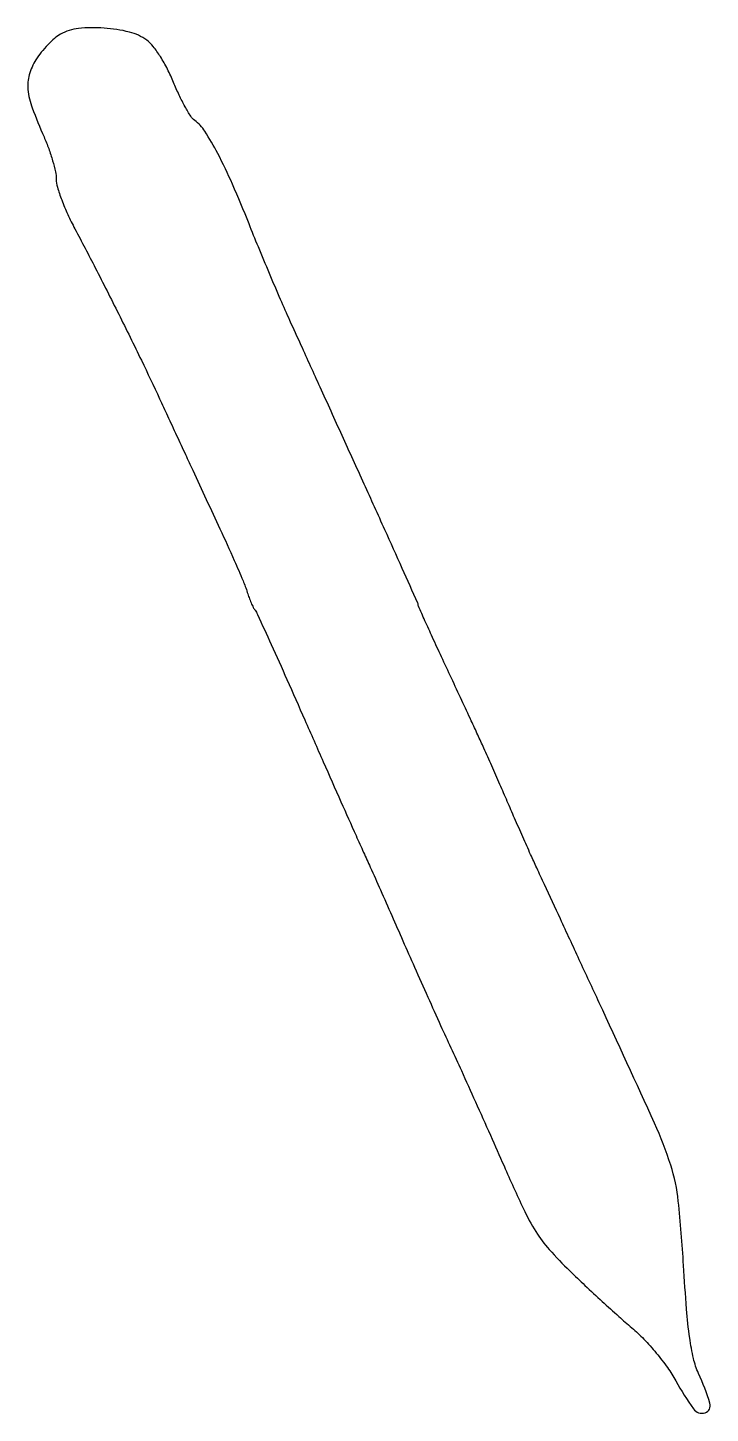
# Model space of a CAD drawing. Extents: x 0 to 134, y 0 to 272.
import ezdxf

# ---------------------------------------------------------------- set-up
doc = ezdxf.new("R2010")
doc.units = 0

msp = doc.modelspace()

# ---------------------------------------------------------------- linework, layer by layer
msp.add_lwpolyline([(6.841427, 270.532896, 0.04912), (5.667363, 269.7086, 0.023465), (4.325951, 268.440763, 0.022999), (3.03746, 266.973679, 0.030287), (2.01142, 265.518478, 0.068525), (0.696096, 262.547102, 0.096438), (0.443134, 259.667454, 0.062825), (1.289092, 256.056832, 0.015191), (3.603555, 250.36176, -0.017432), (4.520882, 248.075217, -0.016455), (5.296044, 245.686265, -0.016671), (5.841739, 243.526763, -0.053595), (6, 242.05454, 0.07324), (6.227366, 240.510671, 0.016806), (7.073765, 238.007374, 0.017023), (8.256123, 235.160957, 0.015871), (9.655371, 232.333053, -0.004426), (13.658099, 224.688744, -0.002706), (18.252062, 215.60223, -0.002711), (22.709836, 206.542635, -0.00477), (26.282023, 199, 0.00018), (27.828579, 195.655433, 0.000117), (29.617038, 191.79375, 0.000118), (31.363717, 188.026922, 0.000225), (32.769819, 185, -0.000597), (38.104236, 173.494154, -0.003257), (40.942915, 167.245621, -0.005373), (42.653197, 163.301552, -0.025837), (43.484868, 161, 0.014724), (43.83155, 159.969532, 0.013885), (44.244598, 158.940625, 0.013995), (44.661121, 158.050121, 0.046015), (45.004075, 157.5, -0.055261), (45.491259, 156.685439, -0.000601), (48.184796, 150.771875, -0.001881), (51.260567, 143.929287, -0.001223), (54.765812, 136, 0.00045), (58.398468, 127.748053, 0.000523), (61.868816, 119.90625, 0.000464), (64.819123, 113.274991, 0.003135), (66.30453, 110, -0.002735), (67.619248, 107.107494, -0.000796), (69.61305, 102.637407, -0.0008), (71.842449, 97.59593, -0.000856), (74.00599, 92.65926, 0.001524), (76.294115, 87.457245, 0.001065), (78.903964, 81.606204, 0.001075), (81.429323, 76.009103, 0.002237), (83.426716, 71.65926, -0.002209), (85.488639, 67.169563, -0.000908), (88.245997, 61.065557, -0.000899), (91.181326, 54.504473, -0.001154), (93.856903, 48.457529, 0.006008), (97.663088, 40.076208, 0.030482), (100.118004, 35.574394, 0.041834), (102.742487, 32.07729, 0.018172), (106.765772, 27.876043, 0.004127), (109.740872, 25.034515, 0.002941), (113.117968, 21.899112, 0.002969), (116.374455, 18.946576, 0.006329), (118.933693, 16.711492, -0.025497), (121.295522, 14.483648, -0.017858), (123.729619, 11.752142, -0.017989), (125.929077, 8.895837, -0.028788), (127.570627, 6.292978, 0.028208), (131.03433, 0.786764, 0.328325), (133.310469, 0.03648, 0.410651), (134.2655, 1.891575, 0.030566), (132.026821, 7.750243, -0.049845), (131.032685, 10.68612, -0.022311), (130.292885, 14.69977, -0.014943), (129.67854, 20.377888, -0.004613), (129.088133, 28.962586, 0.011085), (128.059503, 41.53869, 0.051797), (126.565713, 48.641735, 0.029011), (123.397811, 56.838726, 0.001804), (112.534725, 80.5, -0.000005), (108.623409, 88.93918, -0.000006), (104.920229, 96.929721, -0.000005), (101.792313, 103.679366, -0.000036), (100.280854, 106.941602, -0.002941), (99.084967, 109.56354, -0.00132), (97.542927, 113.022168, -0.001306), (95.932439, 116.68594, -0.001778), (94.5, 120, 0.001835), (93.06711, 123.314058, 0.001348), (91.45525, 126.977832, 0.001362), (89.91122, 130.43644, 0.003034), (88.71294, 133.058398, 0.000126), (87.431497, 135.816085, 0.000044), (85.579098, 139.79894, 0.000043), (83.536741, 144.188226, 0.00005), (81.593002, 148.363527, -0.001376), (79.832325, 152.171945, -0.002188), (78.349194, 155.44099, -0.000455), (77.060587, 158.321659, -0.105317), (77, 158.606109, 0.105463), (76.937536, 158.898958, 0.000086), (73.893994, 165.705683, 0.00094), (70.480311, 173.298367, 0.000575), (66.426362, 182.242582, -0.000046), (62.084835, 191.794375, -0.000047), (57.78351, 201.262373, -0.000045), (54.053773, 209.476225, -0.000199), (51.851973, 214.331452, -0.00414), (50.030492, 218.442497, -0.002212), (47.844055, 223.551519, -0.002202), (45.657918, 228.787161, -0.003436), (43.826073, 233.317298, 0.008814), (40.578794, 241.105715, 0.017647), (37.691021, 247.115457, 0.020369), (35.164715, 251.487491, 0.093958), (33.17654, 253.612861, -0.091979), (32.396716, 254.439967, -0.015954), (31.285984, 256.290281, -0.01687), (30.110898, 258.575269, -0.014397), (29.024917, 261.057151, 0.021787), (27.829091, 263.683712, 0.023767), (26.440239, 266.11882, 0.02539), (25.023428, 268.117642, 0.066434), (23.763438, 269.3412, 0.099504), (20.359226, 270.942592, 0.042786), (15.378407, 271.725076, 0.042767), (10.357845, 271.648883, 0.103696)], format="xyb", close=True)

doc.saveas('drawing.dxf')
